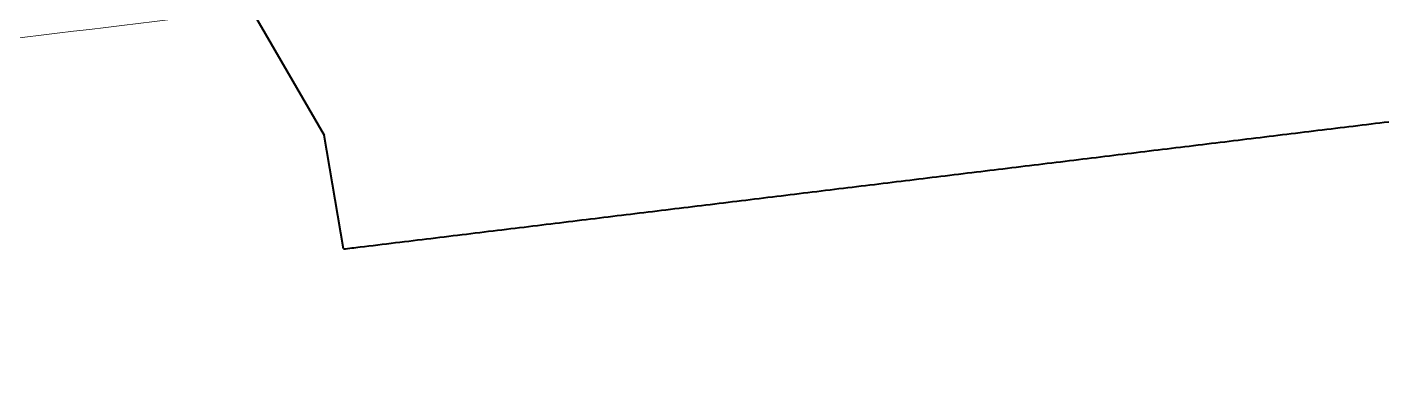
# Model space of a CAD drawing. Extents: x 2081963 to 2085386, y 738291 to 742228.
# Drawn here: x 2082424.11 to 2082458.43, y 741192.36 to 741201.1 of the extents above; entities that cross this region are included whole.
import ezdxf

# ---------------------------------------------------------------- set-up
doc = ezdxf.new("R2010")
doc.units = 0
doc.header["$MEASUREMENT"] = 0
doc.layers.add('Prop Conc 4in Sidewalk', color=51, linetype='Continuous', lineweight=13, true_color=0xffff91)
doc.layers.add('Prop EOT', color=3, linetype='Continuous', lineweight=40)

msp = doc.modelspace()

# ---------------------------------------------------------------- linework, layer by layer
at = {"layer": 'Prop Conc 4in Sidewalk', "color": 7, "linetype": 'Continuous'}
for points in [[(2082354.126, 741197.363), (2082370.432, 741199.348), (2082386.737, 741201.333), (2082403.043, 741203.319), (2082411.04, 741204.292), (2082419.035, 741205.269), (2082427.03, 741206.244)], [(2082354.421, 741192.362), (2082370.83, 741194.36), (2082387.239, 741196.357), (2082403.647, 741198.355), (2082412.354, 741199.415), (2082421.058, 741200.479), (2082429.761, 741201.541)]]:
    msp.add_open_spline(points, degree=3, knots=[0, 0, 0, 0, 0.5, 0.5, 0.5, 1, 1, 1, 1], dxfattribs=at)
at = {"layer": 'Prop EOT'}
for p in [(2082424.575, 741210.473), (2082432.082, 741195.507)]:
    msp.add_line(p, (2082431.598, 741198.376), dxfattribs=at)
msp.add_open_spline([(2082432.082, 741195.507), (2082432.221, 741195.524), (2082432.359, 741195.541), (2082432.498, 741195.558), (2082432.796, 741195.594), (2082433.094, 741195.63), (2082433.392, 741195.667), (2082433.69, 741195.703), (2082433.988, 741195.739), (2082434.286, 741195.775), (2082434.585, 741195.812), (2082434.883, 741195.848), (2082435.181, 741195.884), (2082435.479, 741195.921), (2082435.777, 741195.957), (2082436.075, 741195.993), (2082436.373, 741196.029), (2082436.671, 741196.066), (2082436.969, 741196.102), (2082437.268, 741196.138), (2082437.566, 741196.175), (2082437.864, 741196.211), (2082438.162, 741196.247), (2082438.46, 741196.284), (2082438.758, 741196.32), (2082439.056, 741196.356), (2082439.354, 741196.392), (2082439.652, 741196.429), (2082439.95, 741196.465), (2082440.249, 741196.501), (2082440.547, 741196.538), (2082440.845, 741196.574), (2082441.143, 741196.61), (2082441.441, 741196.646), (2082441.739, 741196.683), (2082442.037, 741196.719), (2082442.335, 741196.755), (2082442.633, 741196.792), (2082442.932, 741196.828), (2082443.23, 741196.864), (2082443.528, 741196.901), (2082443.826, 741196.937), (2082444.124, 741196.973), (2082444.422, 741197.009), (2082444.72, 741197.046), (2082445.018, 741197.082), (2082445.316, 741197.118), (2082445.615, 741197.155), (2082445.913, 741197.191), (2082446.211, 741197.227), (2082446.509, 741197.263), (2082446.807, 741197.3), (2082447.105, 741197.336), (2082447.403, 741197.372), (2082447.701, 741197.409), (2082447.999, 741197.445), (2082448.297, 741197.481), (2082448.596, 741197.518), (2082448.894, 741197.554), (2082449.192, 741197.59), (2082449.49, 741197.626), (2082449.788, 741197.663), (2082450.086, 741197.699), (2082450.384, 741197.735), (2082450.682, 741197.772), (2082450.98, 741197.808), (2082451.279, 741197.844), (2082451.577, 741197.881), (2082451.875, 741197.917), (2082452.173, 741197.953), (2082452.471, 741197.989), (2082452.769, 741198.026), (2082453.067, 741198.062), (2082453.365, 741198.098), (2082453.663, 741198.135), (2082453.962, 741198.171), (2082454.26, 741198.207), (2082454.558, 741198.243), (2082454.856, 741198.28), (2082455.154, 741198.316), (2082455.452, 741198.352), (2082455.75, 741198.389), (2082456.048, 741198.425), (2082456.346, 741198.461), (2082456.644, 741198.498), (2082456.943, 741198.534), (2082457.241, 741198.57), (2082457.539, 741198.606), (2082457.837, 741198.643), (2082458.135, 741198.679), (2082458.433, 741198.715)], degree=3, knots=[0, 0, 0, 0, 0.015782, 0.015782, 0.015782, 0.049721, 0.049721, 0.049721, 0.083659, 0.083659, 0.083659, 0.117598, 0.117598, 0.117598, 0.151537, 0.151537, 0.151537, 0.185475, 0.185475, 0.185475, 0.219414, 0.219414, 0.219414, 0.253352, 0.253352, 0.253352, 0.287291, 0.287291, 0.287291, 0.321229, 0.321229, 0.321229, 0.355168, 0.355168, 0.355168, 0.389106, 0.389106, 0.389106, 0.423045, 0.423045, 0.423045, 0.456983, 0.456983, 0.456983, 0.490922, 0.490922, 0.490922, 0.52486, 0.52486, 0.52486, 0.558799, 0.558799, 0.558799, 0.592738, 0.592738, 0.592738, 0.626676, 0.626676, 0.626676, 0.660615, 0.660615, 0.660615, 0.694553, 0.694553, 0.694553, 0.728492, 0.728492, 0.728492, 0.76243, 0.76243, 0.76243, 0.796369, 0.796369, 0.796369, 0.830307, 0.830307, 0.830307, 0.864246, 0.864246, 0.864246, 0.898184, 0.898184, 0.898184, 0.932123, 0.932123, 0.932123, 0.966061, 0.966061, 0.966061, 1, 1, 1, 1], dxfattribs=at)

doc.saveas('drawing.dxf')
